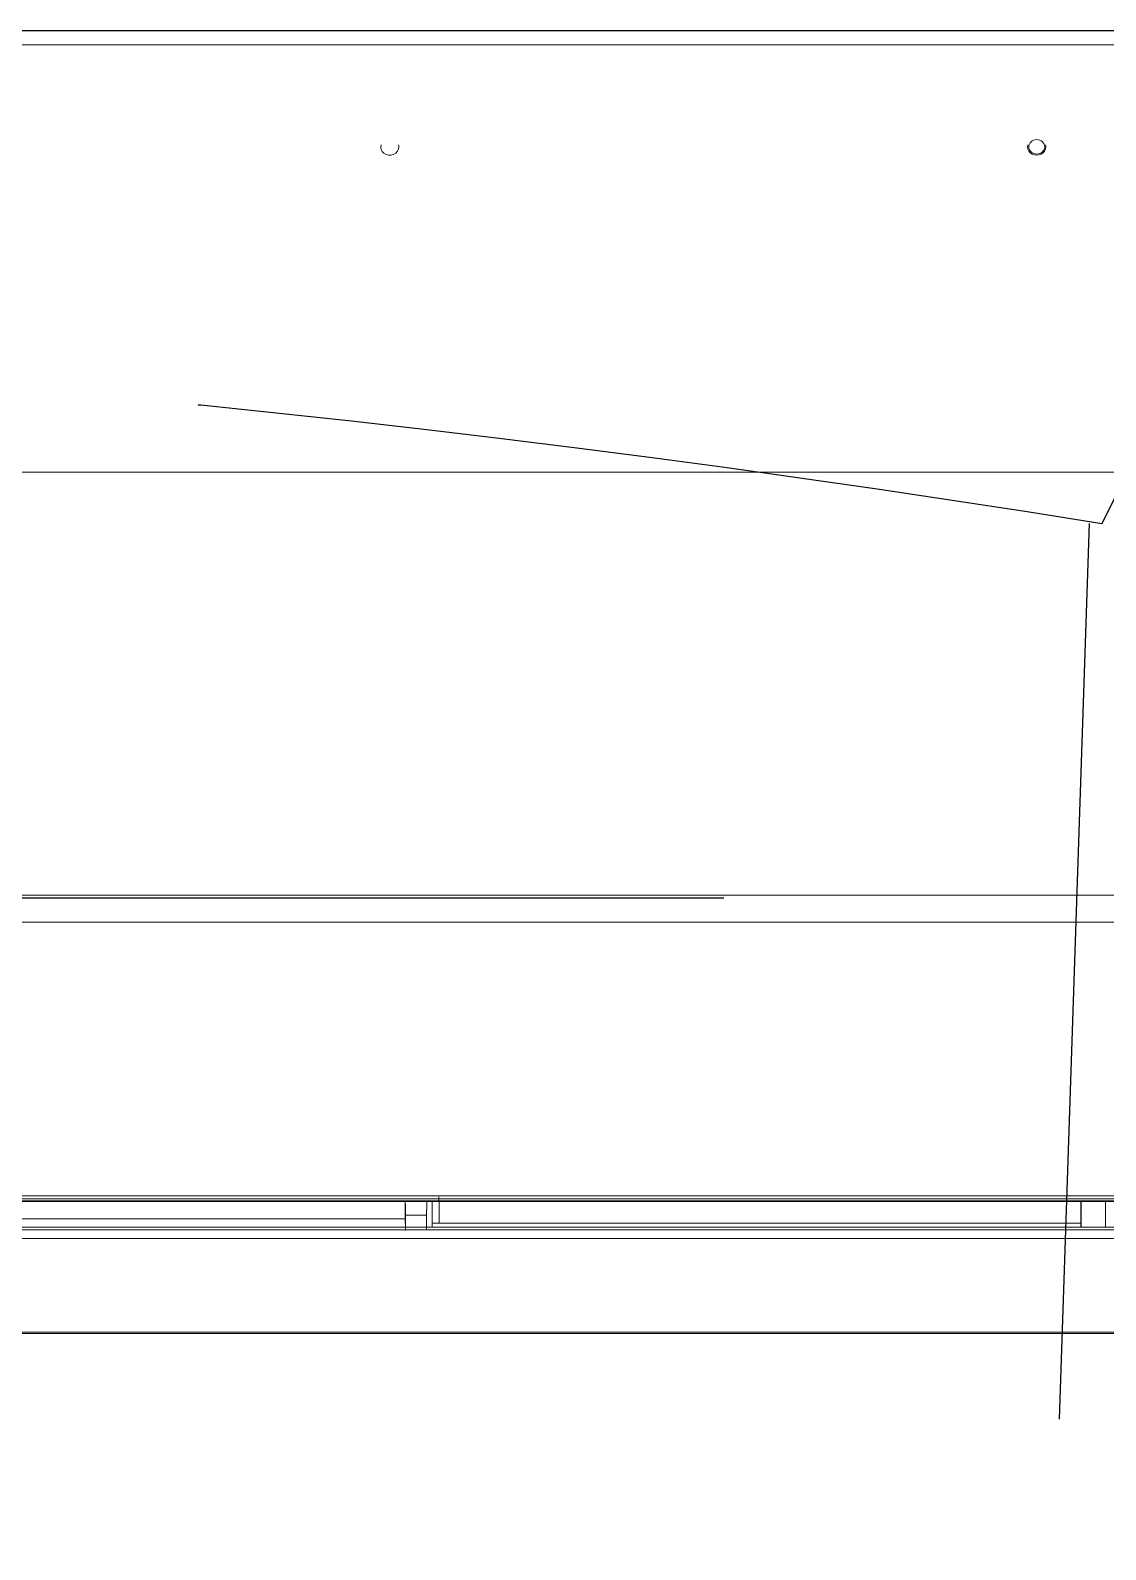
# Model space of a CAD drawing. Header units: inches. Extents: x 3778 to 56227, y -16914 to 35091.
# Drawn here: x 42725.7 to 42820, y -12716.2 to -12582.8 of the extents above; entities that cross this region are included whole.
import ezdxf

# ---------------------------------------------------------------- set-up
doc = ezdxf.new("R2010")
doc.units = ezdxf.units.IN
doc.header["$LTSCALE"] = 100
doc.header["$MEASUREMENT"] = 0
doc.linetypes.add('DH-HID2', pattern=[1.2, 0.8, -0.4])
doc.layers.add('2-con', color=2, linetype='Continuous')
doc.layers.add('FU-FURM', color=251, linetype='DH-HID2')
doc.layers.add('mark-B', color=2, linetype='Continuous', lineweight=20)

# ---------------------------------------------------------------- blocks, each defined once
blk = doc.blocks.new('cjscjdeh')
at = {"layer": 'FU-FURM', "color": 8}
for p, q in [((150662.68, 68217.7), (150679.65, 68251.53)), ((150654.94, 68019.2), (150661.59, 68217.74)), ((149349.52, 68184.88), (151549.52, 68184.88))]:
    blk.add_line(p, q, dxfattribs=at)
blk.add_arc((150449.52, 66904.32), 1330.57, 80.7811, 99.07678, dxfattribs=at)
blk = doc.blocks.new('무풍1WAY 대형')
at = {"layer": 'mark-B'}
for p, q in [((-539.75, -391.08), (539.72, -391.08)), ((-135.98, -391.08), (-135.98, -393.33)), ((-133.86, -393.33), (-133.86, -391.08)), ((-133.82, -393.33), (-133.82, -391.08)), ((-133.82, -391.43), (-76.91, -391.43)), ((-133.82, -391.43), (-76.91, -391.43)), ((-76.91, -393.33), (-76.91, -391.08)), ((-30.97, -391.81), (-74.55, -391.81)), ((-74.55, -392.13), (-76.41, -392.13)), ((289.26, -420.24), (-384.84, -420.24)), ((-551.7, -496.11), (0.01, -496.11)), ((-550.53, -496.13), (550.96, -496.13))]:
    blk.add_line(p, q, dxfattribs=at)
for centre, major_axis, ratio, start_param, end_param in [((-76.46, -352.47), (0, -72.2), 0.017455, 5.282413, 5.320859), ((-76.46, -352.47), (0, -72.2), 0.017455, 5.282413, 5.320859), ((-76.06, -409.24), (0, -26.39), 0.017455, 3.939688, 4.007011), ((-74.72, -409.24), (0, -26.39), 0.008727, 2.276174, 2.343498), ((-74.72, -409.24), (0, -26.89), 0.008727, 2.276175, 2.326024), ((-129.95, -485.91), (-0.797, 0), 0.913545, 3.141592, 6.283185), ((-73.18, -485.91), (-0.797, 0), 0.913545, 2.882904, 6.283185), ((-129.95, -485.91), (-0.797, 0), 0.913545, 0, 0.258688), ((-129.95, -485.91), (-0.797, 0), 0.913545, 2.882802, 3.141592), ((-73.18, -485.91), (-0.797, 0), 0.913545, 0, 0.25879)]:
    blk.add_ellipse(centre, major_axis=major_axis, ratio=ratio, start_param=start_param, end_param=end_param, dxfattribs=at)
blk.add_ellipse((-129.95, -485.91), major_axis=(-0.697, 0), ratio=0.913545, dxfattribs=at)
for points, degree, knots in [([(-532.79, -381.75), (-443.99, -381.75), (-355.19, -381.75), (-177.59, -381.75), (-88.79, -381.75), (0.01, -381.75)], 3, [0, 0, 0, 0, 0.5, 0.5, 1, 1, 1, 1]), ([(0.01, -381.87), (-6.58, -381.87), (-13.17, -381.87), (-46.11, -381.87), (-72.47, -381.87), (-151.54, -381.87), (-204.26, -381.87), (-303.14, -381.87), (-349.3, -381.87), (-402.09, -381.87), (-408.72, -381.87), (-441.72, -381.87), (-468.08, -381.87), (-507.23, -381.87), (-520.01, -381.87), (-532.79, -381.87)], 3, [0, 0, 0, 0, 0.037102, 0.037102, 0.18551, 0.18551, 0.482327, 0.482327, 0.74225, 0.74225, 0.77959, 0.77959, 0.928027, 0.928027, 1, 1, 1, 1]), ([(-533.95, -390.09), (-533.29, -390.09), (-532.62, -390.09), (-529.3, -390.09), (-526.65, -390.09), (-513.37, -390.09), (-502.75, -390.09), (-449.63, -390.09), (-407.15, -390.09), (-303.88, -390.09), (-243.1, -390.09), (-174.31, -390.09), (-166.3, -390.09), (-131.92, -390.09), (-105.56, -390.09), (-52.79, -390.09), (-26.39, -390.09), (0.01, -390.09)], 3, [0, 0, 0, 0, 0.00373, 0.00373, 0.01865, 0.01865, 0.07833, 0.07833, 0.317053, 0.317053, 0.658526, 0.658526, 0.703548, 0.703548, 0.851663, 0.851663, 1, 1, 1, 1]), ([(-74.55, -391.81), (-74.55, -391.82), (-74.55, -391.83), (-74.55, -391.85), (-74.55, -391.87), (-74.55, -391.89), (-74.55, -391.9), (-74.54, -391.92), (-74.54, -391.94), (-74.54, -391.96), (-74.54, -391.98), (-74.54, -392), (-74.54, -392.02), (-74.54, -392.04), (-74.54, -392.06), (-74.54, -392.08), (-74.54, -392.1), (-74.54, -392.12), (-74.54, -392.14), (-74.54, -392.16), (-74.54, -392.19), (-74.54, -392.21), (-74.54, -392.23), (-74.54, -392.25), (-74.54, -392.27), (-74.54, -392.29), (-74.54, -392.31), (-74.54, -392.33), (-74.54, -392.35), (-74.54, -392.38), (-74.54, -392.4), (-74.54, -392.42), (-74.54, -392.44), (-74.54, -392.46), (-74.54, -392.48), (-74.54, -392.51), (-74.54, -392.53), (-74.54, -392.55), (-74.54, -392.57), (-74.54, -392.59), (-74.54, -392.62), (-74.54, -392.64), (-74.54, -392.66), (-74.54, -392.68), (-74.54, -392.7), (-74.54, -392.73), (-74.54, -392.75), (-74.54, -392.77), (-74.54, -392.79), (-74.54, -392.82), (-74.54, -392.84), (-74.54, -392.86), (-74.54, -392.88), (-74.54, -392.91), (-74.54, -392.93), (-74.54, -392.95), (-74.54, -392.97), (-74.54, -393), (-74.54, -393.02), (-74.54, -393.04), (-74.54, -393.06), (-74.54, -393.09), (-74.54, -393.11), (-74.54, -393.13), (-74.54, -393.15), (-74.54, -393.18), (-74.54, -393.2), (-74.54, -393.22), (-74.54, -393.24), (-74.54, -393.27), (-74.54, -393.29), (-74.54, -393.31), (-74.54, -393.33), (-74.54, -393.36), (-74.54, -393.38), (-74.54, -393.4), (-74.54, -393.42), (-74.54, -393.42)], 3, [0, 0, 0, 0, 0.013907, 0.027799, 0.041675, 0.055536, 0.069381, 0.08321, 0.097024, 0.110823, 0.124606, 0.138373, 0.152126, 0.165862, 0.179583, 0.193289, 0.206979, 0.220653, 0.234312, 0.247956, 0.261584, 0.275196, 0.288793, 0.302374, 0.31594, 0.329491, 0.343026, 0.356545, 0.370049, 0.383537, 0.39701, 0.410468, 0.42391, 0.437336, 0.450747, 0.464142, 0.477522, 0.490886, 0.504235, 0.517568, 0.530886, 0.544189, 0.557475, 0.570747, 0.584002, 0.597243, 0.610467, 0.623677, 0.63687, 0.650049, 0.663211, 0.676359, 0.68949, 0.702607, 0.715707, 0.728793, 0.741862, 0.754916, 0.767955, 0.780978, 0.793986, 0.806978, 0.819955, 0.832916, 0.845862, 0.858792, 0.871706, 0.884606, 0.897489, 0.910357, 0.92321, 0.936047, 0.948869, 0.961675, 0.974465, 0.98724, 1, 1, 1, 1]), ([(-539.55, -393.33), (-538.14, -393.33), (-536.73, -393.33), (-533.92, -393.33), (-532.52, -393.33), (-528.3, -393.33), (-525.49, -393.33), (-517.06, -393.33), (-511.44, -393.33), (-494.58, -393.33), (-460.86, -393.33), (-382.17, -393.33), (-314.73, -393.33), (-179.84, -393.33), (-89.91, -393.33), (0.01, -393.33)], 3, [0, 0, 0, 0, 0.007812, 0.007812, 0.015625, 0.015625, 0.03125, 0.03125, 0.0625, 0.0625, 0.125, 0.25, 0.5, 0.5, 1, 1, 1, 1]), ([(-76.41, -392.13), (-76.41, -392.14), (-76.41, -392.15), (-76.41, -392.17), (-76.41, -392.18), (-76.41, -392.2), (-76.41, -392.22), (-76.41, -392.24), (-76.41, -392.25), (-76.41, -392.27), (-76.41, -392.29), (-76.41, -392.31), (-76.41, -392.33), (-76.41, -392.35), (-76.41, -392.36), (-76.41, -392.38), (-76.41, -392.4), (-76.41, -392.42), (-76.41, -392.44), (-76.41, -392.46), (-76.41, -392.48), (-76.41, -392.5), (-76.41, -392.51), (-76.41, -392.53), (-76.41, -392.55), (-76.41, -392.57), (-76.41, -392.59), (-76.41, -392.61), (-76.41, -392.63), (-76.42, -392.65), (-76.42, -392.67), (-76.42, -392.69), (-76.42, -392.71), (-76.42, -392.73), (-76.42, -392.75), (-76.42, -392.77), (-76.42, -392.79), (-76.42, -392.81), (-76.42, -392.83), (-76.42, -392.85), (-76.42, -392.87), (-76.42, -392.89), (-76.42, -392.91), (-76.42, -392.93), (-76.42, -392.95), (-76.42, -392.97), (-76.42, -392.99), (-76.42, -393.01), (-76.42, -393.04), (-76.42, -393.06), (-76.42, -393.08), (-76.42, -393.1), (-76.42, -393.12), (-76.42, -393.14), (-76.42, -393.16), (-76.42, -393.18), (-76.42, -393.2), (-76.42, -393.22), (-76.42, -393.24), (-76.42, -393.26), (-76.42, -393.28), (-76.42, -393.3), (-76.42, -393.32), (-76.42, -393.34), (-76.42, -393.36), (-76.42, -393.38), (-76.42, -393.4), (-76.42, -393.42), (-76.42, -393.42)], 3, [0, 0, 0, 0, 0.015803, 0.031585, 0.047348, 0.063091, 0.078813, 0.094516, 0.110198, 0.125861, 0.141503, 0.157125, 0.172728, 0.18831, 0.203872, 0.219414, 0.234936, 0.250439, 0.265921, 0.281383, 0.296825, 0.312246, 0.327648, 0.34303, 0.358392, 0.373734, 0.389055, 0.404357, 0.419639, 0.4349, 0.450142, 0.465364, 0.480565, 0.495747, 0.510908, 0.526049, 0.541171, 0.556272, 0.571354, 0.586415, 0.601456, 0.616477, 0.631479, 0.64646, 0.661421, 0.676362, 0.691283, 0.706184, 0.721065, 0.735926, 0.750767, 0.765588, 0.780389, 0.79517, 0.809931, 0.824672, 0.839392, 0.854093, 0.868774, 0.883435, 0.898075, 0.912696, 0.927297, 0.941878, 0.956438, 0.970979, 0.985499, 1, 1, 1, 1]), ([(-74.55, -392.13), (-74.55, -392.4), (-74.55, -392.9), (-74.54, -393.25), (-74.54, -393.42)], 2, [0, 0, 0, 0.5, 0.75, 1, 1, 1]), ([(0.01, -393.41), (-89.91, -393.41), (-224.8, -393.41), (-382.17, -393.41), (-460.86, -393.41), (-494.58, -393.41), (-511.44, -393.41), (-517.06, -393.41), (-525.49, -393.41), (-528.3, -393.41), (-532.52, -393.41), (-533.92, -393.41), (-536.73, -393.41), (-538.14, -393.41), (-539.55, -393.41)], 3, [0, 0, 0, 0, 0.5, 0.75, 0.875, 0.9375, 0.9375, 0.96875, 0.96875, 0.984375, 0.984375, 0.992188, 0.992188, 1, 1, 1, 1]), ([(-539.54, -393.57), (-539.1, -393.57), (-538.65, -393.57), (-537.66, -393.57), (-537.11, -393.57), (-531.61, -393.57), (-526.67, -393.57), (-519.53, -393.57), (-517.34, -393.57), (-512.94, -393.57), (-510.75, -393.57), (-504.16, -393.57), (-499.76, -393.57), (-493.17, -393.57), (-490.98, -393.57), (-486.58, -393.57), (-484.39, -393.57), (-477.8, -393.57), (-473.4, -393.57), (-466.81, -393.57), (-464.62, -393.57), (-460.22, -393.57), (-458.03, -393.57), (-451.44, -393.57), (-447.04, -393.57), (-440.46, -393.57), (-438.26, -393.57), (-433.87, -393.57), (-431.67, -393.57), (-425.08, -393.57), (-420.69, -393.57), (-414.1, -393.57), (-411.9, -393.57), (-407.51, -393.57), (-405.31, -393.57), (-400.92, -393.57), (-398.72, -393.57), (-392.13, -393.57), (-387.74, -393.57), (-381.15, -393.57), (-378.95, -393.57), (-374.56, -393.57), (-372.36, -393.57), (-365.77, -393.57), (-361.38, -393.57), (-354.79, -393.57), (-352.59, -393.57), (-348.2, -393.57), (-346, -393.57), (-341.97, -393.57), (-340.13, -393.57), (-272.2, -393.57), (-206.11, -393.57), (-104.88, -393.57), (-69.73, -393.57), (-25.8, -393.57), (-17.01, -393.57), (-6.03, -393.57), (-3.83, -393.57), (-1.09, -393.57), (-0.54, -393.57), (0.01, -393.57)], 3, [0, 0, 0, 0, 0.002483, 0.002483, 0.005537, 0.005537, 0.033016, 0.033016, 0.04523, 0.04523, 0.057443, 0.057443, 0.08187, 0.08187, 0.094084, 0.094084, 0.106297, 0.106297, 0.130724, 0.130724, 0.142938, 0.142938, 0.155152, 0.155152, 0.179579, 0.179579, 0.191792, 0.191792, 0.204006, 0.204006, 0.228433, 0.228433, 0.240646, 0.240646, 0.25286, 0.25286, 0.265073, 0.265073, 0.2895, 0.2895, 0.301714, 0.301714, 0.313927, 0.313927, 0.338354, 0.338354, 0.350568, 0.350568, 0.362781, 0.362781, 0.373, 0.373, 0.740463, 0.740463, 0.935879, 0.935879, 0.984733, 0.984733, 0.996947, 0.996947, 1, 1, 1, 1]), ([(0.01, -393.84), (-122.41, -393.84), (-244.84, -393.84), (-409.75, -393.84), (-452.24, -393.84), (-505.35, -393.84), (-515.98, -393.84), (-529.25, -393.84), (-531.91, -393.84), (-535.23, -393.84), (-535.89, -393.84), (-536.89, -393.84), (-537.22, -393.84), (-538.21, -393.84), (-538.88, -393.84), (-539.54, -393.84)], 3, [0, 0, 0, 0, 0.680702, 0.680702, 0.916951, 0.916951, 0.976013, 0.976013, 0.990779, 0.990779, 0.99447, 0.99447, 0.996309, 0.996309, 1, 1, 1, 1])]:
    blk.add_open_spline(points, degree=degree, knots=knots, dxfattribs=at)
for points, degree in [([(-539.59, -390.85), (-269.79, -390.85), (0.01, -390.85)], 2), ([(-0.41, -417.85), (-52.38, -417.85), (-104.34, -417.85), (-156.31, -417.85)], 3), ([(-536.77, -457.36), (-358.13, -457.36), (-179.48, -457.36), (-0.84, -457.36)], 3), ([(-1.18, -494.86), (-184.64, -494.86), (-368.1, -494.86), (-551.56, -494.86)], 3), ([(0.01, -496.09), (-183.84, -496.09), (-367.7, -496.09), (-551.56, -496.09)], 3)]:
    blk.add_open_spline(points, degree=degree, dxfattribs=at)
blk = doc.blocks.new('dpdjzjs')
at = {"layer": 'mark-B', "rotation": 180}
blk.add_blockref('무풍1WAY 대형', (178654.91, 88751.49), dxfattribs=at)

msp = doc.modelspace()

# ---------------------------------------------------------------- block references
msp.add_blockref('cjscjdeh', (-107842.97, -80843.84))
at = {"layer": '2-con'}
msp.add_blockref('dpdjzjs', (-135970.86, -101830.44), dxfattribs=at)

doc.saveas('drawing.dxf')
